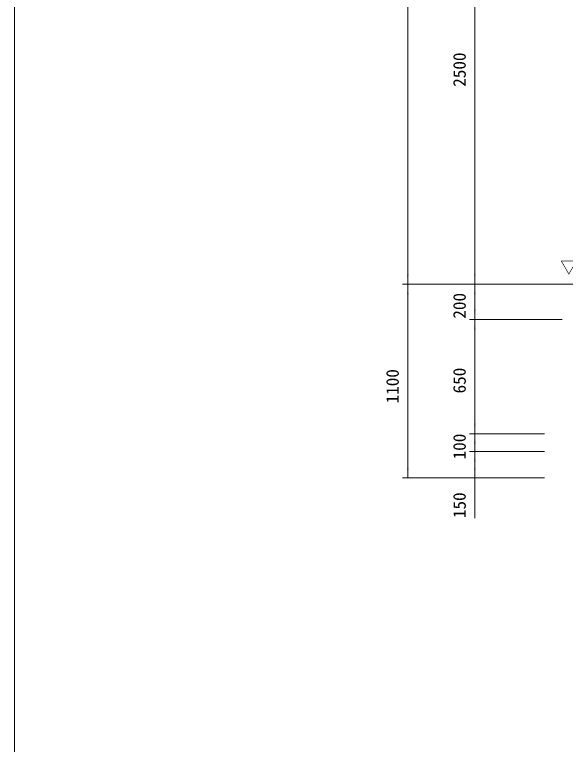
# Model space of a CAD drawing. Units: millimetres, scale not verified. Extents: x -11700 to 11700, y -8369 to 8384.
# Drawn here: x -11700 to -8569, y 94 to 4243 of the extents above; entities that cross this region are included whole.
import ezdxf
from ezdxf.enums import TextEntityAlignment as Align

# ---------------------------------------------------------------- set-up
doc = ezdxf.new("R2010")
doc.units = ezdxf.units.MM
doc.header["$LTSCALE"] = 60
doc.layers.add('0-1_IMPORTED', color=1, linetype='Continuous', lineweight=18)
doc.styles.add('ＭＳ ゴシック', font='')
doc.styles.get('ＭＳ ゴシック').set_extended_font_data('MS Gothic')

msp = doc.modelspace()

# ---------------------------------------------------------------- linework, layer by layer
at = {"layer": '0-1_IMPORTED'}
for p, q in [((-9465.03, 6359.71), (-9465.03, 2709.7)), ((-9084.13, 2709.7), (-9084.13, 5209.7)), ((-8738.07, 2709.7), (-9495.03, 2709.7)), ((-8655.38, 2709.7), (-9494.78, 2709.7)), ((-9464.78, 1609.7), (-9464.78, 2709.7)), ((-8724.67, 2709.7), (-9114.13, 2709.7)), ((-8588.07, 2709.7), (-9114.13, 2709.7)), ((-9084.13, 2509.7), (-9084.13, 2709.7)), ((-2850, 2709.7), (-8655.38, 2709.7)), ((-8588.07, 2509.7), (-9114.13, 2509.7)), ((-8588.07, 2509.7), (-9114.13, 2509.7)), ((-9084.13, 1859.7), (-9084.13, 2509.7)), ((-8688.07, 1859.7), (-9114.13, 1859.7)), ((-8688.07, 1859.7), (-9114.13, 1859.7)), ((-9084.13, 1759.7), (-9084.13, 1859.7)), ((-8688.07, 1759.7), (-9114.13, 1759.7)), ((-8688.07, 1759.7), (-9114.13, 1759.7)), ((-9084.13, 1609.7), (-9084.13, 1759.7)), ((-8688.07, 1609.7), (-9494.78, 1609.7)), ((-8688.07, 1609.7), (-9114.13, 1609.7)), ((-9084.13, 1609.7), (-9084.13, 1380.72))]:
    msp.add_line(p, q, dxfattribs=at)
at = {"layer": '0-1_IMPORTED', "color": 30}
msp.add_lwpolyline([(-11700, 8130.73), (11700, 8130.73), (11700, -8369.27), (-11700, -8369.27)], close=True, dxfattribs=at)
at = {"layer": '0-1_IMPORTED'}
for points in [[(-9465.03, 2709.7), (-9470.28, 2769.7), (-9459.79, 2769.7)], [(-9084.13, 2709.7), (-9089.37, 2769.7), (-9078.88, 2769.7)], [(-9464.78, 2709.7), (-9459.54, 2649.71), (-9470.03, 2649.71)], [(-9084.13, 2709.7), (-9078.88, 2649.71), (-9089.37, 2649.71)], [(-9084.13, 2509.7), (-9089.37, 2569.7), (-9078.88, 2569.7)], [(-9084.13, 2509.7), (-9078.88, 2449.71), (-9089.37, 2449.71)], [(-9084.13, 1859.7), (-9089.37, 1919.7), (-9078.88, 1919.7)], [(-9084.13, 1859.7), (-9078.88, 1799.71), (-9089.37, 1799.71)], [(-9084.13, 1759.7), (-9089.37, 1819.7), (-9078.88, 1819.7)], [(-9084.13, 1759.7), (-9078.88, 1699.71), (-9089.37, 1699.71)], [(-9464.78, 1609.7), (-9470.03, 1669.7), (-9459.54, 1669.7)], [(-9084.13, 1609.7), (-9089.37, 1669.7), (-9078.88, 1669.7)]]:
    msp.add_solid(points, dxfattribs=at)

# ---------------------------------------------------------------- texts
at = {"layer": '0-1_IMPORTED', "color": 7, "style": 'ＭＳ ゴシック'}
for s, p in [('2500', (-9113.91, 3832.7)), ('200', (-9113.91, 2514.45)), ('1100', (-9494.56, 2032.7)), ('650', (-9113.91, 2089.45)), ('100', (-9113.91, 1714.45)), ('150', (-9113.91, 1380.72))]:
    msp.add_text(s, height=71.65, rotation=90, dxfattribs=at).set_placement(p, align=Align.BOTTOM_LEFT)
msp.add_text('▽GL', height=71.65, dxfattribs=at).set_placement((-8598.07, 2749.3), align=Align.BOTTOM_LEFT)

doc.saveas('drawing.dxf')
